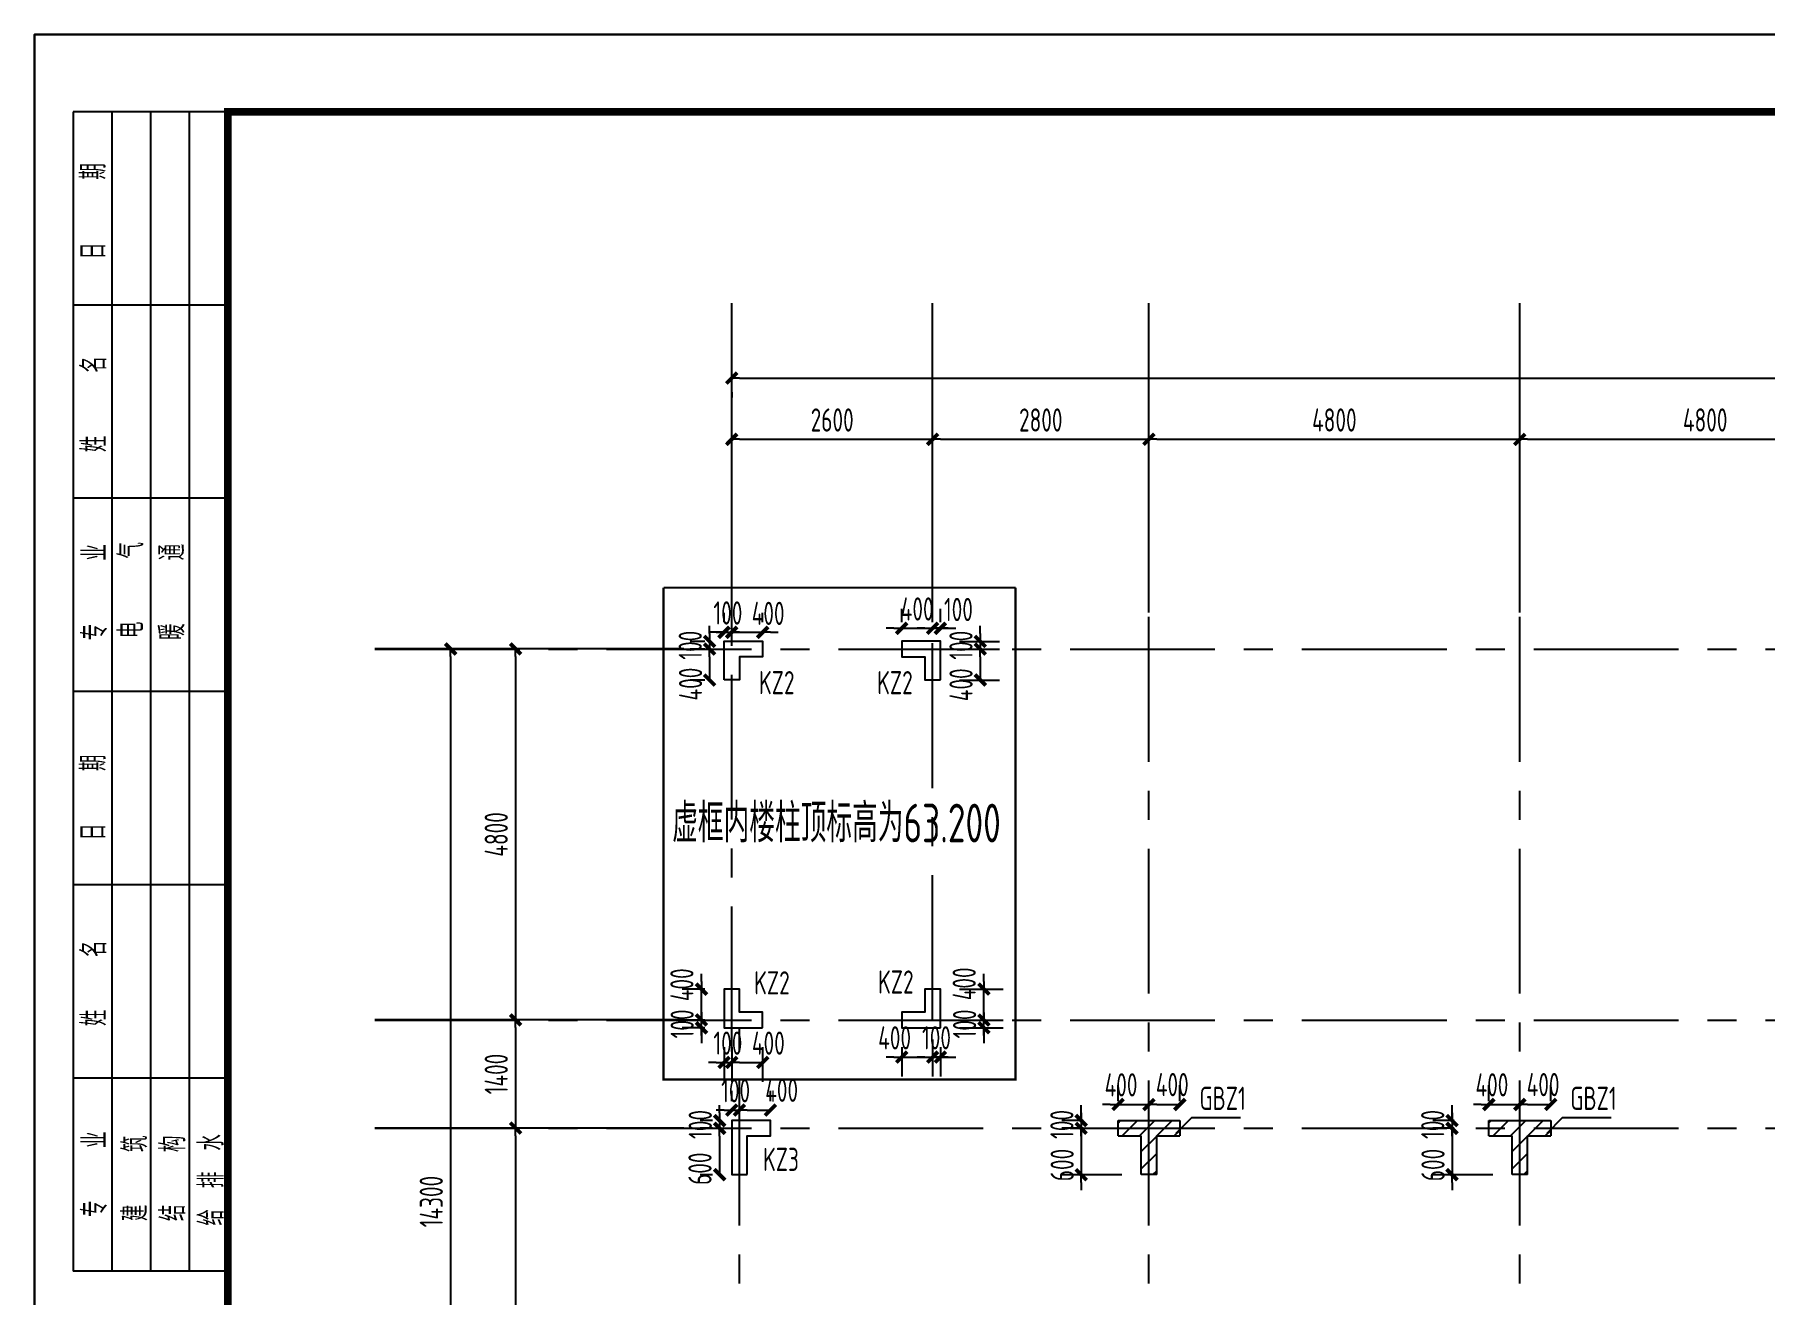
# Model space of a CAD drawing. Extents: x 580289 to 1106878, y -144605 to 78052.
# Drawn here: x 924820 to 947210, y 61648 to 77947 of the extents above; entities that cross this region are included whole.
import ezdxf
from ezdxf.enums import TextEntityAlignment as Align

# ---------------------------------------------------------------- set-up
doc = ezdxf.new("R2010")
doc.units = 0
doc.header["$LTSCALE"] = 100
doc.linetypes.add('CENTER', pattern=[2, 1.25, -0.25, 0.25, -0.25])
doc.linetypes.add('DASHED', pattern=[0.75, 0.5, -0.25])
doc.layers.get('0').update_dxf_attribs({"linetype": 'CONTINUOUS'})
doc.layers.get('Defpoints').update_dxf_attribs({"linetype": 'CONTINUOUS'})
for name, color, linetype in [('AXIS', 3, 'CONTINUOUS'), ('b边缘构件阴影', 240, 'CONTINUOUS'), ('COLU', 7, 'CONTINUOUS'), ('DIM', 3, 'CONTINUOUS'), ('PAXIS', 253, 'CENTER'), ('TEXT', 2, 'CONTINUOUS'), ('THIN', 7, 'CONTINUOUS'), ('T图框', 7, 'CONTINUOUS'), ('图框', 254, 'CONTINUOUS'), ('柱', 2, 'CONTINUOUS'), ('柱标注', 2, 'CONTINUOUS')]:
    doc.layers.add(name, color=color, linetype=linetype)
doc.styles.add('DX', font='tssdeng.shx', dxfattribs={"width": 0.7, "bigfont": 'tssdchn.shx'})
doc.styles.get("Standard").update_dxf_attribs({"font": 'tssdeng.shx', "width": 0.7, "bigfont": 'tssdchn.shx'})
doc.styles.add('TSSD_Dimension', font='Tssdeng.shx', dxfattribs={"width": 0.7, "bigfont": 'tssdchn.shx'})
doc.dimstyles.new('TSSD_100_100$0', dxfattribs={"dimtxt": 300, "dimasz": 100, "dimexe": 250, "dimexo": 250, "dimgap": 100, "dimtad": 1, "dimdec": 0, "dimzin": 0, "dimdsep": 46, "dimtxsty": 'TSSD_Dimension', "dimblk": '_TSDBK', "dimblk1": '_TSDBK', "dimblk2": '_TSDBK', "dimsah": 1, "dimcen": 0, "dimclrt": 7, "dimadec": 0, "dimazin": 0, "dimtfac": 1, "dimtdec": 0, "dimtix": 1, "dimtmove": 2, "dimatfit": 3, "dimldrblk": '_TSDBK', "dimfxl": 1, "dimtolj": 1, "dimtzin": 0, "dimarcsym": 0})

# ---------------------------------------------------------------- blocks, each defined once
blk = doc.blocks.new('_TSDBK')
blk.add_line((-1, 0), (0, 0))
at = {"const_width": 0.5}
blk.add_lwpolyline([(-0.7, -0.7), (0.7, 0.7)], dxfattribs=at)
blk = doc.blocks.new('*D1584')
at = {"layer": 'Defpoints', "color": 0}
for p in [(931046, 69999), (931046, 65199), (931046, 65199)]:
    blk.add_point(p, dxfattribs=at)
at = {"layer": 'DIM', "color": 0, "lineweight": -2}
for p, q in [((930796, 69999), (930796, 69999)), ((931046, 69899), (931046, 65299))]:
    blk.add_line(p, q, dxfattribs=at)
at = {"layer": 'DIM', "color": 0, "lineweight": -2, "xscale": 100, "yscale": 100, "zscale": 100}
for p, rotation in [((931046, 69999), 90), ((931046, 65199), 270)]:
    blk.add_blockref('_TSDBK', p, dxfattribs=dict(at, rotation=rotation))
at = {"layer": 'DIM', "color": 7, "insert": (930796, 67599), "char_height": 300, "attachment_point": 5, "rotation": 90, "style": 'TSSD_Dimension'}
blk.add_mtext('\\A1;4800', dxfattribs=at)
blk = doc.blocks.new('*D1585')
at = {"layer": 'Defpoints', "color": 0}
for p in [(931046, 65199), (931046, 63799), (931046, 63799)]:
    blk.add_point(p, dxfattribs=at)
at = {"layer": 'DIM', "color": 0, "lineweight": -2}
blk.add_line((931046, 65099), (931046, 63899), dxfattribs=at)
at = {"layer": 'DIM', "color": 0, "lineweight": -2, "xscale": 100, "yscale": 100, "zscale": 100}
for p, rotation in [((931046, 65199), 90), ((931046, 63799), 270)]:
    blk.add_blockref('_TSDBK', p, dxfattribs=dict(at, rotation=rotation))
at = {"layer": 'DIM', "color": 7, "insert": (930796, 64499), "char_height": 300, "attachment_point": 5, "rotation": 90, "style": 'TSSD_Dimension'}
blk.add_mtext('\\A1;1400', dxfattribs=at)
blk = doc.blocks.new('*D1586')
at = {"layer": 'Defpoints', "color": 0}
for p in [(931046, 63799), (931046, 55699), (931046, 55699)]:
    blk.add_point(p, dxfattribs=at)
at = {"layer": 'DIM', "color": 0, "lineweight": -2}
for p, q in [((931046, 63699), (931046, 55799)), ((931296, 55699), (931296, 55699))]:
    blk.add_line(p, q, dxfattribs=at)
at = {"layer": 'DIM', "color": 0, "lineweight": -2, "xscale": 100, "yscale": 100, "zscale": 100}
for p, rotation in [((931046, 63799), 90), ((931046, 55699), 270)]:
    blk.add_blockref('_TSDBK', p, dxfattribs=dict(at, rotation=rotation))
at = {"layer": 'DIM', "color": 7, "insert": (930796, 59749), "char_height": 300, "attachment_point": 5, "rotation": 90, "style": 'TSSD_Dimension'}
blk.add_mtext('\\A1;8100', dxfattribs=at)
blk = doc.blocks.new('*D1587')
at = {"layer": 'Defpoints', "color": 0}
for p in [(933844, 72647), (936444, 72711), (936444, 72647)]:
    blk.add_point(p, dxfattribs=at)
at = {"layer": 'DIM', "color": 0, "lineweight": -2}
for p, q in [((933844, 72897), (933844, 72961)), ((936444, 72897), (936444, 72961)), ((933944, 72711), (936344, 72711))]:
    blk.add_line(p, q, dxfattribs=at)
at = {"layer": 'DIM', "color": 0, "lineweight": -2, "xscale": 100, "yscale": 100, "zscale": 100, "rotation": 180}
blk.add_blockref('_TSDBK', (933844, 72711), dxfattribs=at)
at = {"layer": 'DIM', "color": 0, "lineweight": -2, "xscale": 100, "yscale": 100, "zscale": 100}
blk.add_blockref('_TSDBK', (936444, 72711), dxfattribs=at)
at = {"layer": 'DIM', "color": 7, "insert": (935144, 72961), "char_height": 300, "attachment_point": 5, "style": 'TSSD_Dimension'}
blk.add_mtext('\\A1;2600', dxfattribs=at)
blk = doc.blocks.new('*D1588')
at = {"layer": 'Defpoints', "color": 0}
for p in [(936444, 72647), (939244, 72711), (939244, 72647)]:
    blk.add_point(p, dxfattribs=at)
at = {"layer": 'DIM', "color": 0, "lineweight": -2}
for p, q in [((936444, 72897), (936444, 72961)), ((939244, 72897), (939244, 72961)), ((936544, 72711), (939144, 72711))]:
    blk.add_line(p, q, dxfattribs=at)
at = {"layer": 'DIM', "color": 0, "lineweight": -2, "xscale": 100, "yscale": 100, "zscale": 100, "rotation": 180}
blk.add_blockref('_TSDBK', (936444, 72711), dxfattribs=at)
at = {"layer": 'DIM', "color": 0, "lineweight": -2, "xscale": 100, "yscale": 100, "zscale": 100}
blk.add_blockref('_TSDBK', (939244, 72711), dxfattribs=at)
at = {"layer": 'DIM', "color": 7, "insert": (937844, 72961), "char_height": 300, "attachment_point": 5, "style": 'TSSD_Dimension'}
blk.add_mtext('\\A1;2800', dxfattribs=at)
blk = doc.blocks.new('*D1589')
at = {"layer": 'Defpoints', "color": 0}
for p in [(939244, 72647), (944044, 72711), (944044, 72647)]:
    blk.add_point(p, dxfattribs=at)
at = {"layer": 'DIM', "color": 0, "lineweight": -2}
for p, q in [((939244, 72897), (939244, 72961)), ((944044, 72897), (944044, 72961)), ((939344, 72711), (943944, 72711))]:
    blk.add_line(p, q, dxfattribs=at)
at = {"layer": 'DIM', "color": 0, "lineweight": -2, "xscale": 100, "yscale": 100, "zscale": 100, "rotation": 180}
blk.add_blockref('_TSDBK', (939244, 72711), dxfattribs=at)
at = {"layer": 'DIM', "color": 0, "lineweight": -2, "xscale": 100, "yscale": 100, "zscale": 100}
blk.add_blockref('_TSDBK', (944044, 72711), dxfattribs=at)
at = {"layer": 'DIM', "color": 7, "insert": (941644, 72961), "char_height": 300, "attachment_point": 5, "style": 'TSSD_Dimension'}
blk.add_mtext('\\A1;4800', dxfattribs=at)
blk = doc.blocks.new('*D1590')
at = {"layer": 'Defpoints', "color": 0}
for p in [(948844, 72925), (944044, 72647), (948844, 72711)]:
    blk.add_point(p, dxfattribs=at)
at = {"layer": 'DIM', "color": 0, "lineweight": -2}
for p, q in [((944044, 72897), (944044, 72961)), ((944144, 72711), (948744, 72711)), ((948844, 72675), (948844, 72461))]:
    blk.add_line(p, q, dxfattribs=at)
at = {"layer": 'DIM', "color": 0, "lineweight": -2, "xscale": 100, "yscale": 100, "zscale": 100, "rotation": 180}
blk.add_blockref('_TSDBK', (944044, 72711), dxfattribs=at)
at = {"layer": 'DIM', "color": 0, "lineweight": -2, "xscale": 100, "yscale": 100, "zscale": 100}
blk.add_blockref('_TSDBK', (948844, 72711), dxfattribs=at)
at = {"layer": 'DIM', "color": 7, "insert": (946444, 72961), "char_height": 300, "attachment_point": 5, "style": 'TSSD_Dimension'}
blk.add_mtext('\\A1;4800', dxfattribs=at)
blk = doc.blocks.new('*D1611')
at = {"layer": 'Defpoints', "color": 0}
for p in [(930021, 69999), (930021, 55699), (930205, 55699)]:
    blk.add_point(p, dxfattribs=at)
at = {"layer": 'DIM', "color": 0, "lineweight": -2}
for p, q in [((930205, 69899), (930205, 55799)), ((930271, 69999), (930455, 69999)), ((930271, 55699), (930455, 55699))]:
    blk.add_line(p, q, dxfattribs=at)
at = {"layer": 'DIM', "color": 0, "lineweight": -2, "xscale": 100, "yscale": 100, "zscale": 100}
for p, rotation in [((930205, 69999), 90), ((930205, 55699), 270)]:
    blk.add_blockref('_TSDBK', p, dxfattribs=dict(at, rotation=rotation))
at = {"layer": 'DIM', "color": 7, "insert": (929955, 62849), "char_height": 300, "attachment_point": 5, "rotation": 90, "style": 'TSSD_Dimension'}
blk.add_mtext('\\A1;14300', dxfattribs=at)
blk = doc.blocks.new('*D1612')
at = {"layer": 'Defpoints', "color": 0}
for p in [(933844, 73570), (973444, 73570), (973444, 73502)]:
    blk.add_point(p, dxfattribs=at)
at = {"layer": 'DIM', "color": 0, "lineweight": -2}
for p, q in [((933944, 73502), (973344, 73502)), ((933844, 73320), (933844, 73252)), ((973444, 73320), (973444, 73252))]:
    blk.add_line(p, q, dxfattribs=at)
at = {"layer": 'DIM', "color": 0, "lineweight": -2, "xscale": 100, "yscale": 100, "zscale": 100, "rotation": 180}
blk.add_blockref('_TSDBK', (933844, 73502), dxfattribs=at)
at = {"layer": 'DIM', "color": 0, "lineweight": -2, "xscale": 100, "yscale": 100, "zscale": 100}
blk.add_blockref('_TSDBK', (973444, 73502), dxfattribs=at)
at = {"layer": 'DIM', "color": 7, "insert": (953644, 73752), "char_height": 300, "attachment_point": 5, "style": 'TSSD_Dimension'}
blk.add_mtext('\\A1;39600', dxfattribs=at)
blk = doc.blocks.new('*D1625')
at = {"layer": 'Defpoints', "color": 0}
for p in [(933844, 63897), (933944, 64033), (933944, 63897)]:
    blk.add_point(p, dxfattribs=at)
at = {"layer": 'DIM', "color": 0, "lineweight": -2}
for p, q in [((933844, 64147), (933844, 64283)), ((933944, 64147), (933944, 64283)), ((933744, 64033), (933644, 64033)), ((933844, 64033), (933944, 64033)), ((934044, 64033), (934144, 64033))]:
    blk.add_line(p, q, dxfattribs=at)
at = {"layer": 'DIM', "color": 0, "lineweight": -2, "xscale": 100, "yscale": 100, "zscale": 100}
blk.add_blockref('_TSDBK', (933844, 64033), dxfattribs=at)
at = {"layer": 'DIM', "color": 0, "lineweight": -2, "xscale": 100, "yscale": 100, "zscale": 100, "rotation": 180}
blk.add_blockref('_TSDBK', (933944, 64033), dxfattribs=at)
at = {"layer": 'DIM', "color": 7, "insert": (933894, 64283), "char_height": 300, "attachment_point": 5, "style": 'TSSD_Dimension'}
blk.add_mtext('\\A1;100', dxfattribs=at)
blk = doc.blocks.new('*D1626')
at = {"layer": 'Defpoints', "color": 0}
for p in [(933944, 63897), (934344, 64033), (934344, 63897)]:
    blk.add_point(p, dxfattribs=at)
at = {"layer": 'DIM', "color": 0, "lineweight": -2}
for p, q in [((933944, 64147), (933944, 64283)), ((934344, 64147), (934344, 64283)), ((934044, 64033), (934244, 64033))]:
    blk.add_line(p, q, dxfattribs=at)
at = {"layer": 'DIM', "color": 0, "lineweight": -2, "xscale": 100, "yscale": 100, "zscale": 100, "rotation": 180}
blk.add_blockref('_TSDBK', (933944, 64033), dxfattribs=at)
at = {"layer": 'DIM', "color": 0, "lineweight": -2, "xscale": 100, "yscale": 100, "zscale": 100}
blk.add_blockref('_TSDBK', (934344, 64033), dxfattribs=at)
at = {"layer": 'DIM', "color": 7, "insert": (934490, 64289), "char_height": 300, "attachment_point": 5, "style": 'TSSD_Dimension'}
blk.add_mtext('\\A1;400', dxfattribs=at)
blk = doc.blocks.new('*D1627')
at = {"layer": 'Defpoints', "color": 0}
for p in [(933844, 63897), (933687, 63797), (933844, 63797)]:
    blk.add_point(p, dxfattribs=at)
at = {"layer": 'DIM', "color": 0, "lineweight": -2}
for p, q in [((933687, 63997), (933687, 64097)), ((933594, 63897), (933437, 63897)), ((933687, 63897), (933687, 63797)), ((933594, 63797), (933437, 63797)), ((933687, 63697), (933687, 63597))]:
    blk.add_line(p, q, dxfattribs=at)
at = {"layer": 'DIM', "color": 0, "lineweight": -2, "xscale": 100, "yscale": 100, "zscale": 100}
for p, rotation in [((933687, 63897), 270), ((933687, 63797), 90)]:
    blk.add_blockref('_TSDBK', p, dxfattribs=dict(at, rotation=rotation))
at = {"layer": 'DIM', "color": 7, "insert": (933437, 63847), "char_height": 300, "attachment_point": 5, "rotation": 90, "style": 'TSSD_Dimension'}
blk.add_mtext('\\A1;100', dxfattribs=at)
blk = doc.blocks.new('*D1628')
at = {"layer": 'Defpoints', "color": 0}
for p in [(933844, 63797), (933687, 63197), (933844, 63197)]:
    blk.add_point(p, dxfattribs=at)
at = {"layer": 'DIM', "color": 0, "lineweight": -2}
for p, q in [((933594, 63797), (933437, 63797)), ((933687, 63697), (933687, 63297)), ((933594, 63197), (933437, 63197))]:
    blk.add_line(p, q, dxfattribs=at)
at = {"layer": 'DIM', "color": 0, "lineweight": -2, "xscale": 100, "yscale": 100, "zscale": 100}
for p, rotation in [((933687, 63797), 90), ((933687, 63197), 270)]:
    blk.add_blockref('_TSDBK', p, dxfattribs=dict(at, rotation=rotation))
at = {"layer": 'DIM', "color": 7, "insert": (933433, 63274), "char_height": 300, "attachment_point": 5, "rotation": 90, "style": 'TSSD_Dimension'}
blk.add_mtext('\\A1;600', dxfattribs=at)
blk = doc.blocks.new('*D1629')
at = {"layer": 'Defpoints', "color": 0}
for p in [(939244, 64105), (938844, 63897), (939244, 63797)]:
    blk.add_point(p, dxfattribs=at)
at = {"layer": 'DIM', "color": 0, "lineweight": -2}
for p, q in [((938844, 64147), (938844, 64355)), ((939244, 64047), (939244, 64355)), ((938744, 64105), (938644, 64105)), ((938844, 64105), (939244, 64105)), ((939344, 64105), (939444, 64105))]:
    blk.add_line(p, q, dxfattribs=at)
at = {"layer": 'DIM', "color": 0, "lineweight": -2, "xscale": 100, "yscale": 100, "zscale": 100}
blk.add_blockref('_TSDBK', (938844, 64105), dxfattribs=at)
at = {"layer": 'DIM', "color": 0, "lineweight": -2, "xscale": 100, "yscale": 100, "zscale": 100, "rotation": 180}
blk.add_blockref('_TSDBK', (939244, 64105), dxfattribs=at)
at = {"layer": 'DIM', "color": 7, "insert": (938883, 64359), "char_height": 300, "attachment_point": 5, "style": 'TSSD_Dimension'}
blk.add_mtext('\\A1;400', dxfattribs=at)
blk = doc.blocks.new('*D1630')
at = {"layer": 'Defpoints', "color": 0}
for p in [(939644, 64105), (939644, 63897), (939244, 63797)]:
    blk.add_point(p, dxfattribs=at)
at = {"layer": 'DIM', "color": 0, "lineweight": -2}
for p, q in [((939244, 64047), (939244, 64355)), ((939644, 64147), (939644, 64355)), ((939344, 64105), (939544, 64105))]:
    blk.add_line(p, q, dxfattribs=at)
at = {"layer": 'DIM', "color": 0, "lineweight": -2, "xscale": 100, "yscale": 100, "zscale": 100, "rotation": 180}
blk.add_blockref('_TSDBK', (939244, 64105), dxfattribs=at)
at = {"layer": 'DIM', "color": 0, "lineweight": -2, "xscale": 100, "yscale": 100, "zscale": 100}
blk.add_blockref('_TSDBK', (939644, 64105), dxfattribs=at)
at = {"layer": 'DIM', "color": 7, "insert": (939546, 64362), "char_height": 300, "attachment_point": 5, "style": 'TSSD_Dimension'}
blk.add_mtext('\\A1;400', dxfattribs=at)
blk = doc.blocks.new('*D1635')
at = {"layer": 'Defpoints', "color": 0}
for p in [(938644, 63897), (938367, 63797), (938644, 63797)]:
    blk.add_point(p, dxfattribs=at)
at = {"layer": 'DIM', "color": 0, "lineweight": -2}
for p, q in [((938367, 63997), (938367, 64097)), ((938394, 63897), (938117, 63897)), ((938367, 63897), (938367, 63797)), ((938394, 63797), (938117, 63797)), ((938367, 63697), (938367, 63597))]:
    blk.add_line(p, q, dxfattribs=at)
at = {"layer": 'DIM', "color": 0, "lineweight": -2, "xscale": 100, "yscale": 100, "zscale": 100}
for p, rotation in [((938367, 63897), 270), ((938367, 63797), 90)]:
    blk.add_blockref('_TSDBK', p, dxfattribs=dict(at, rotation=rotation))
at = {"layer": 'DIM', "color": 7, "insert": (938117, 63847), "char_height": 300, "attachment_point": 5, "rotation": 90, "style": 'TSSD_Dimension'}
blk.add_mtext('\\A1;100', dxfattribs=at)
blk = doc.blocks.new('*D1636')
at = {"layer": 'Defpoints', "color": 0}
for p in [(938644, 63797), (938367, 63197), (939144, 63197)]:
    blk.add_point(p, dxfattribs=at)
at = {"layer": 'DIM', "color": 0, "lineweight": -2}
for p, q in [((938367, 63897), (938367, 63997)), ((938394, 63797), (938117, 63797)), ((938367, 63797), (938367, 63197)), ((938894, 63197), (938117, 63197)), ((938367, 63097), (938367, 62997))]:
    blk.add_line(p, q, dxfattribs=at)
at = {"layer": 'DIM', "color": 0, "lineweight": -2, "xscale": 100, "yscale": 100, "zscale": 100}
for p, rotation in [((938367, 63797), 270), ((938367, 63197), 90)]:
    blk.add_blockref('_TSDBK', p, dxfattribs=dict(at, rotation=rotation))
at = {"layer": 'DIM', "color": 7, "insert": (938121, 63322), "char_height": 300, "attachment_point": 5, "rotation": 90, "style": 'TSSD_Dimension'}
blk.add_mtext('\\A1;600', dxfattribs=at)
blk = doc.blocks.new('*D1637')
at = {"layer": 'Defpoints', "color": 0}
for p in [(933744, 65097), (933844, 65097), (933844, 64649)]:
    blk.add_point(p, dxfattribs=at)
at = {"layer": 'DIM', "color": 0, "lineweight": -2}
for p, q in [((933744, 64847), (933744, 64399)), ((933844, 64847), (933844, 64399)), ((933644, 64649), (933544, 64649)), ((933744, 64649), (933844, 64649)), ((933944, 64649), (934044, 64649))]:
    blk.add_line(p, q, dxfattribs=at)
at = {"layer": 'DIM', "color": 0, "lineweight": -2, "xscale": 100, "yscale": 100, "zscale": 100}
blk.add_blockref('_TSDBK', (933744, 64649), dxfattribs=at)
at = {"layer": 'DIM', "color": 0, "lineweight": -2, "xscale": 100, "yscale": 100, "zscale": 100, "rotation": 180}
blk.add_blockref('_TSDBK', (933844, 64649), dxfattribs=at)
at = {"layer": 'DIM', "color": 7, "insert": (933794, 64899), "char_height": 300, "attachment_point": 5, "style": 'TSSD_Dimension'}
blk.add_mtext('\\A1;100', dxfattribs=at)
blk = doc.blocks.new('*D1638')
at = {"layer": 'Defpoints', "color": 0}
for p in [(933844, 65097), (934244, 65097), (934244, 64649)]:
    blk.add_point(p, dxfattribs=at)
at = {"layer": 'DIM', "color": 0, "lineweight": -2}
for p, q in [((933844, 64847), (933844, 64399)), ((934244, 64847), (934244, 64399)), ((933944, 64649), (934144, 64649))]:
    blk.add_line(p, q, dxfattribs=at)
at = {"layer": 'DIM', "color": 0, "lineweight": -2, "xscale": 100, "yscale": 100, "zscale": 100, "rotation": 180}
blk.add_blockref('_TSDBK', (933844, 64649), dxfattribs=at)
at = {"layer": 'DIM', "color": 0, "lineweight": -2, "xscale": 100, "yscale": 100, "zscale": 100}
blk.add_blockref('_TSDBK', (934244, 64649), dxfattribs=at)
at = {"layer": 'DIM', "color": 7, "insert": (934318, 64899), "char_height": 300, "attachment_point": 5, "style": 'TSSD_Dimension'}
blk.add_mtext('\\A1;400', dxfattribs=at)
blk = doc.blocks.new('*D1639')
at = {"layer": 'Defpoints', "color": 0}
for p in [(933452, 65198), (933744, 65198), (933744, 65097)]:
    blk.add_point(p, dxfattribs=at)
at = {"layer": 'DIM', "color": 0, "lineweight": -2}
for p, q in [((933452, 65298), (933452, 65398)), ((933494, 65198), (933202, 65198)), ((933452, 65097), (933452, 65198)), ((933494, 65097), (933202, 65097)), ((933452, 64997), (933452, 64897))]:
    blk.add_line(p, q, dxfattribs=at)
at = {"layer": 'DIM', "color": 0, "lineweight": -2, "xscale": 100, "yscale": 100, "zscale": 100}
for p, rotation in [((933452, 65198), 270), ((933452, 65097), 90)]:
    blk.add_blockref('_TSDBK', p, dxfattribs=dict(at, rotation=rotation))
at = {"layer": 'DIM', "color": 7, "insert": (933202, 65147), "char_height": 300, "attachment_point": 5, "rotation": 90, "style": 'TSSD_Dimension'}
blk.add_mtext('\\A1;100', dxfattribs=at)
blk = doc.blocks.new('*D1640')
at = {"layer": 'Defpoints', "color": 0}
for p in [(933452, 65597), (933744, 65597), (933744, 65198)]:
    blk.add_point(p, dxfattribs=at)
at = {"layer": 'DIM', "color": 0, "lineweight": -2}
for p, q in [((933452, 65697), (933452, 65797)), ((933494, 65597), (933202, 65597)), ((933452, 65198), (933452, 65597)), ((933494, 65198), (933202, 65198)), ((933452, 65098), (933452, 64998))]:
    blk.add_line(p, q, dxfattribs=at)
at = {"layer": 'DIM', "color": 0, "lineweight": -2, "xscale": 100, "yscale": 100, "zscale": 100}
for p, rotation in [((933452, 65597), 270), ((933452, 65198), 90)]:
    blk.add_blockref('_TSDBK', p, dxfattribs=dict(at, rotation=rotation))
at = {"layer": 'DIM', "color": 7, "insert": (933199, 65654), "char_height": 300, "attachment_point": 5, "rotation": 90, "style": 'TSSD_Dimension'}
blk.add_mtext('\\A1;400', dxfattribs=at)
blk = doc.blocks.new('*D1641')
at = {"layer": 'Defpoints', "color": 0}
for p in [(936444, 65197), (936044, 65097), (936444, 64718)]:
    blk.add_point(p, dxfattribs=at)
at = {"layer": 'DIM', "color": 0, "lineweight": -2}
for p, q in [((936444, 64947), (936444, 64468)), ((935944, 64718), (935844, 64718)), ((936044, 64847), (936044, 64468)), ((936044, 64718), (936444, 64718)), ((936544, 64718), (936644, 64718))]:
    blk.add_line(p, q, dxfattribs=at)
at = {"layer": 'DIM', "color": 0, "lineweight": -2, "xscale": 100, "yscale": 100, "zscale": 100}
blk.add_blockref('_TSDBK', (936044, 64718), dxfattribs=at)
at = {"layer": 'DIM', "color": 0, "lineweight": -2, "xscale": 100, "yscale": 100, "zscale": 100, "rotation": 180}
blk.add_blockref('_TSDBK', (936444, 64718), dxfattribs=at)
at = {"layer": 'DIM', "color": 7, "insert": (935952, 64967), "char_height": 300, "attachment_point": 5, "style": 'TSSD_Dimension'}
blk.add_mtext('\\A1;400', dxfattribs=at)
blk = doc.blocks.new('*D1642')
at = {"layer": 'Defpoints', "color": 0}
for p in [(936444, 65197), (936544, 65097), (936544, 64718)]:
    blk.add_point(p, dxfattribs=at)
at = {"layer": 'DIM', "color": 0, "lineweight": -2}
for p, q in [((936444, 64947), (936444, 64468)), ((936344, 64718), (936244, 64718)), ((936444, 64718), (936544, 64718)), ((936544, 64847), (936544, 64468)), ((936644, 64718), (936744, 64718))]:
    blk.add_line(p, q, dxfattribs=at)
at = {"layer": 'DIM', "color": 0, "lineweight": -2, "xscale": 100, "yscale": 100, "zscale": 100}
blk.add_blockref('_TSDBK', (936444, 64718), dxfattribs=at)
at = {"layer": 'DIM', "color": 0, "lineweight": -2, "xscale": 100, "yscale": 100, "zscale": 100, "rotation": 180}
blk.add_blockref('_TSDBK', (936544, 64718), dxfattribs=at)
at = {"layer": 'DIM', "color": 7, "insert": (936494, 64968), "char_height": 300, "attachment_point": 5, "style": 'TSSD_Dimension'}
blk.add_mtext('\\A1;100', dxfattribs=at)
blk = doc.blocks.new('*D1643')
at = {"layer": 'Defpoints', "color": 0}
for p in [(936544, 65197), (937108, 65197), (936544, 65097)]:
    blk.add_point(p, dxfattribs=at)
at = {"layer": 'DIM', "color": 0, "lineweight": -2}
for p, q in [((937108, 65297), (937108, 65397)), ((936794, 65197), (937358, 65197)), ((937108, 65097), (937108, 65197)), ((936794, 65097), (937358, 65097)), ((937108, 64997), (937108, 64897))]:
    blk.add_line(p, q, dxfattribs=at)
at = {"layer": 'DIM', "color": 0, "lineweight": -2, "xscale": 100, "yscale": 100, "zscale": 100}
for p, rotation in [((937108, 65197), 270), ((937108, 65097), 90)]:
    blk.add_blockref('_TSDBK', p, dxfattribs=dict(at, rotation=rotation))
at = {"layer": 'DIM', "color": 7, "insert": (936858, 65147), "char_height": 300, "attachment_point": 5, "rotation": 90, "style": 'TSSD_Dimension'}
blk.add_mtext('\\A1;100', dxfattribs=at)
blk = doc.blocks.new('*D1644')
at = {"layer": 'Defpoints', "color": 0}
for p in [(936544, 65597), (937108, 65597), (936544, 65197)]:
    blk.add_point(p, dxfattribs=at)
at = {"layer": 'DIM', "color": 0, "lineweight": -2}
for p, q in [((937108, 65697), (937108, 65797)), ((936794, 65597), (937358, 65597)), ((937108, 65197), (937108, 65597)), ((936794, 65197), (937358, 65197)), ((937108, 65097), (937108, 64997))]:
    blk.add_line(p, q, dxfattribs=at)
at = {"layer": 'DIM', "color": 0, "lineweight": -2, "xscale": 100, "yscale": 100, "zscale": 100}
for p, rotation in [((937108, 65597), 270), ((937108, 65197), 90)]:
    blk.add_blockref('_TSDBK', p, dxfattribs=dict(at, rotation=rotation))
at = {"layer": 'DIM', "color": 7, "insert": (936853, 65666), "char_height": 300, "attachment_point": 5, "rotation": 90, "style": 'TSSD_Dimension'}
blk.add_mtext('\\A1;400', dxfattribs=at)
blk = doc.blocks.new('*D1645')
at = {"layer": 'Defpoints', "color": 0}
for p in [(933744, 70097), (933844, 70214), (933844, 70097)]:
    blk.add_point(p, dxfattribs=at)
at = {"layer": 'DIM', "color": 0, "lineweight": -2}
for p, q in [((933744, 70347), (933744, 70464)), ((933844, 70347), (933844, 70464)), ((933644, 70214), (933544, 70214)), ((933744, 70214), (933844, 70214)), ((933944, 70214), (934044, 70214))]:
    blk.add_line(p, q, dxfattribs=at)
at = {"layer": 'DIM', "color": 0, "lineweight": -2, "xscale": 100, "yscale": 100, "zscale": 100}
blk.add_blockref('_TSDBK', (933744, 70214), dxfattribs=at)
at = {"layer": 'DIM', "color": 0, "lineweight": -2, "xscale": 100, "yscale": 100, "zscale": 100, "rotation": 180}
blk.add_blockref('_TSDBK', (933844, 70214), dxfattribs=at)
at = {"layer": 'DIM', "color": 7, "insert": (933794, 70464), "char_height": 300, "attachment_point": 5, "style": 'TSSD_Dimension'}
blk.add_mtext('\\A1;100', dxfattribs=at)
blk = doc.blocks.new('*D1646')
at = {"layer": 'Defpoints', "color": 0}
for p in [(933744, 70097), (933557, 69997), (933744, 69997)]:
    blk.add_point(p, dxfattribs=at)
at = {"layer": 'DIM', "color": 0, "lineweight": -2}
for p, q in [((933494, 70097), (933307, 70097)), ((933557, 70197), (933557, 70297)), ((933557, 70097), (933557, 69997)), ((933494, 69997), (933307, 69997)), ((933557, 69897), (933557, 69797))]:
    blk.add_line(p, q, dxfattribs=at)
at = {"layer": 'DIM', "color": 0, "lineweight": -2, "xscale": 100, "yscale": 100, "zscale": 100}
for p, rotation in [((933557, 70097), 270), ((933557, 69997), 90)]:
    blk.add_blockref('_TSDBK', p, dxfattribs=dict(at, rotation=rotation))
at = {"layer": 'DIM', "color": 7, "insert": (933307, 70047), "char_height": 300, "attachment_point": 5, "rotation": 90, "style": 'TSSD_Dimension'}
blk.add_mtext('\\A1;100', dxfattribs=at)
blk = doc.blocks.new('*D1647')
at = {"layer": 'Defpoints', "color": 0}
for p in [(933744, 69997), (933557, 69597), (933744, 69597)]:
    blk.add_point(p, dxfattribs=at)
at = {"layer": 'DIM', "color": 0, "lineweight": -2}
for p, q in [((933494, 69997), (933307, 69997)), ((933557, 69897), (933557, 69697)), ((933494, 69597), (933307, 69597))]:
    blk.add_line(p, q, dxfattribs=at)
at = {"layer": 'DIM', "color": 0, "lineweight": -2, "xscale": 100, "yscale": 100, "zscale": 100}
for p, rotation in [((933557, 69997), 90), ((933557, 69597), 270)]:
    blk.add_blockref('_TSDBK', p, dxfattribs=dict(at, rotation=rotation))
at = {"layer": 'DIM', "color": 7, "insert": (933311, 69544), "char_height": 300, "attachment_point": 5, "rotation": 90, "style": 'TSSD_Dimension'}
blk.add_mtext('\\A1;400', dxfattribs=at)
blk = doc.blocks.new('*D1648')
at = {"layer": 'Defpoints', "color": 0}
for p in [(936044, 70097), (936444, 70266), (936444, 70097)]:
    blk.add_point(p, dxfattribs=at)
at = {"layer": 'DIM', "color": 0, "lineweight": -2}
for p, q in [((936044, 70347), (936044, 70516)), ((936444, 70347), (936444, 70516)), ((935944, 70266), (935844, 70266)), ((936044, 70266), (936444, 70266)), ((936544, 70266), (936644, 70266))]:
    blk.add_line(p, q, dxfattribs=at)
at = {"layer": 'DIM', "color": 0, "lineweight": -2, "xscale": 100, "yscale": 100, "zscale": 100}
blk.add_blockref('_TSDBK', (936044, 70266), dxfattribs=at)
at = {"layer": 'DIM', "color": 0, "lineweight": -2, "xscale": 100, "yscale": 100, "zscale": 100, "rotation": 180}
blk.add_blockref('_TSDBK', (936444, 70266), dxfattribs=at)
at = {"layer": 'DIM', "color": 7, "insert": (936244, 70516), "char_height": 300, "attachment_point": 5, "style": 'TSSD_Dimension'}
blk.add_mtext('\\A1;400', dxfattribs=at)
blk = doc.blocks.new('*D1649')
at = {"layer": 'Defpoints', "color": 0}
for p in [(936444, 70097), (936544, 70266), (936544, 70097)]:
    blk.add_point(p, dxfattribs=at)
at = {"layer": 'DIM', "color": 0, "lineweight": -2}
for p, q in [((936444, 70347), (936444, 70516)), ((936544, 70347), (936544, 70516)), ((936344, 70266), (936244, 70266)), ((936444, 70266), (936544, 70266)), ((936644, 70266), (936744, 70266))]:
    blk.add_line(p, q, dxfattribs=at)
at = {"layer": 'DIM', "color": 0, "lineweight": -2, "xscale": 100, "yscale": 100, "zscale": 100}
blk.add_blockref('_TSDBK', (936444, 70266), dxfattribs=at)
at = {"layer": 'DIM', "color": 0, "lineweight": -2, "xscale": 100, "yscale": 100, "zscale": 100, "rotation": 180}
blk.add_blockref('_TSDBK', (936544, 70266), dxfattribs=at)
at = {"layer": 'DIM', "color": 7, "insert": (936778, 70509), "char_height": 300, "attachment_point": 5, "style": 'TSSD_Dimension'}
blk.add_mtext('\\A1;100', dxfattribs=at)
blk = doc.blocks.new('*D1650')
at = {"layer": 'Defpoints', "color": 0}
for p in [(936544, 70097), (936544, 69997), (937061, 69997)]:
    blk.add_point(p, dxfattribs=at)
at = {"layer": 'DIM', "color": 0, "lineweight": -2}
for p, q in [((936794, 70097), (937311, 70097)), ((937061, 70197), (937061, 70297)), ((937061, 70097), (937061, 69997)), ((936794, 69997), (937311, 69997)), ((937061, 69897), (937061, 69797))]:
    blk.add_line(p, q, dxfattribs=at)
at = {"layer": 'DIM', "color": 0, "lineweight": -2, "xscale": 100, "yscale": 100, "zscale": 100}
for p, rotation in [((937061, 70097), 270), ((937061, 69997), 90)]:
    blk.add_blockref('_TSDBK', p, dxfattribs=dict(at, rotation=rotation))
at = {"layer": 'DIM', "color": 7, "insert": (936811, 70047), "char_height": 300, "attachment_point": 5, "rotation": 90, "style": 'TSSD_Dimension'}
blk.add_mtext('\\A1;100', dxfattribs=at)
blk = doc.blocks.new('*D1651')
at = {"layer": 'Defpoints', "color": 0}
for p in [(936544, 69997), (936544, 69597), (937061, 69597)]:
    blk.add_point(p, dxfattribs=at)
at = {"layer": 'DIM', "color": 0, "lineweight": -2}
for p, q in [((936794, 69997), (937311, 69997)), ((937061, 69897), (937061, 69697)), ((936794, 69597), (937311, 69597))]:
    blk.add_line(p, q, dxfattribs=at)
at = {"layer": 'DIM', "color": 0, "lineweight": -2, "xscale": 100, "yscale": 100, "zscale": 100}
for p, rotation in [((937061, 69997), 90), ((937061, 69597), 270)]:
    blk.add_blockref('_TSDBK', p, dxfattribs=dict(at, rotation=rotation))
at = {"layer": 'DIM', "color": 7, "insert": (936812, 69535), "char_height": 300, "attachment_point": 5, "rotation": 90, "style": 'TSSD_Dimension'}
blk.add_mtext('\\A1;400', dxfattribs=at)
blk = doc.blocks.new('*D1688')
at = {"layer": 'Defpoints', "color": 0}
for p in [(933844, 70097), (934244, 70214), (934244, 70097)]:
    blk.add_point(p, dxfattribs=at)
at = {"layer": 'DIM', "color": 0, "lineweight": -2}
for p, q in [((933844, 70347), (933844, 70464)), ((934244, 70347), (934244, 70464)), ((933744, 70214), (933644, 70214)), ((933844, 70214), (934244, 70214)), ((934344, 70214), (934444, 70214))]:
    blk.add_line(p, q, dxfattribs=at)
at = {"layer": 'DIM', "color": 0, "lineweight": -2, "xscale": 100, "yscale": 100, "zscale": 100}
blk.add_blockref('_TSDBK', (933844, 70214), dxfattribs=at)
at = {"layer": 'DIM', "color": 0, "lineweight": -2, "xscale": 100, "yscale": 100, "zscale": 100, "rotation": 180}
blk.add_blockref('_TSDBK', (934244, 70214), dxfattribs=at)
at = {"layer": 'DIM', "color": 7, "insert": (934315, 70459), "char_height": 300, "attachment_point": 5, "style": 'TSSD_Dimension'}
blk.add_mtext('\\A1;400', dxfattribs=at)
blk = doc.blocks.new('*D1709')
at = {"layer": 'Defpoints', "color": 0}
for p in [(944044, 64105), (943644, 63897), (944044, 63797)]:
    blk.add_point(p, dxfattribs=at)
at = {"layer": 'DIM', "color": 0, "lineweight": -2}
for p, q in [((943644, 64147), (943644, 64355)), ((944044, 64047), (944044, 64355)), ((943544, 64105), (943444, 64105)), ((943644, 64105), (944044, 64105)), ((944144, 64105), (944244, 64105))]:
    blk.add_line(p, q, dxfattribs=at)
at = {"layer": 'DIM', "color": 0, "lineweight": -2, "xscale": 100, "yscale": 100, "zscale": 100}
blk.add_blockref('_TSDBK', (943644, 64105), dxfattribs=at)
at = {"layer": 'DIM', "color": 0, "lineweight": -2, "xscale": 100, "yscale": 100, "zscale": 100, "rotation": 180}
blk.add_blockref('_TSDBK', (944044, 64105), dxfattribs=at)
at = {"layer": 'DIM', "color": 7, "insert": (943683, 64359), "char_height": 300, "attachment_point": 5, "style": 'TSSD_Dimension'}
blk.add_mtext('\\A1;400', dxfattribs=at)
blk = doc.blocks.new('*D1710')
at = {"layer": 'Defpoints', "color": 0}
for p in [(944444, 64105), (944444, 63897), (944044, 63797)]:
    blk.add_point(p, dxfattribs=at)
at = {"layer": 'DIM', "color": 0, "lineweight": -2}
for p, q in [((944044, 64047), (944044, 64355)), ((944444, 64147), (944444, 64355)), ((944144, 64105), (944344, 64105))]:
    blk.add_line(p, q, dxfattribs=at)
at = {"layer": 'DIM', "color": 0, "lineweight": -2, "xscale": 100, "yscale": 100, "zscale": 100, "rotation": 180}
blk.add_blockref('_TSDBK', (944044, 64105), dxfattribs=at)
at = {"layer": 'DIM', "color": 0, "lineweight": -2, "xscale": 100, "yscale": 100, "zscale": 100}
blk.add_blockref('_TSDBK', (944444, 64105), dxfattribs=at)
at = {"layer": 'DIM', "color": 7, "insert": (944346, 64362), "char_height": 300, "attachment_point": 5, "style": 'TSSD_Dimension'}
blk.add_mtext('\\A1;400', dxfattribs=at)
blk = doc.blocks.new('*D1711')
at = {"layer": 'Defpoints', "color": 0}
for p in [(943444, 63897), (943167, 63797), (943444, 63797)]:
    blk.add_point(p, dxfattribs=at)
at = {"layer": 'DIM', "color": 0, "lineweight": -2}
for p, q in [((943167, 63997), (943167, 64097)), ((943194, 63897), (942917, 63897)), ((943167, 63897), (943167, 63797)), ((943194, 63797), (942917, 63797)), ((943167, 63697), (943167, 63597))]:
    blk.add_line(p, q, dxfattribs=at)
at = {"layer": 'DIM', "color": 0, "lineweight": -2, "xscale": 100, "yscale": 100, "zscale": 100}
for p, rotation in [((943167, 63897), 270), ((943167, 63797), 90)]:
    blk.add_blockref('_TSDBK', p, dxfattribs=dict(at, rotation=rotation))
at = {"layer": 'DIM', "color": 7, "insert": (942917, 63847), "char_height": 300, "attachment_point": 5, "rotation": 90, "style": 'TSSD_Dimension'}
blk.add_mtext('\\A1;100', dxfattribs=at)
blk = doc.blocks.new('*D1712')
at = {"layer": 'Defpoints', "color": 0}
for p in [(943444, 63797), (943167, 63197), (943944, 63197)]:
    blk.add_point(p, dxfattribs=at)
at = {"layer": 'DIM', "color": 0, "lineweight": -2}
for p, q in [((943167, 63897), (943167, 63997)), ((943194, 63797), (942917, 63797)), ((943167, 63797), (943167, 63197)), ((943694, 63197), (942917, 63197)), ((943167, 63097), (943167, 62997))]:
    blk.add_line(p, q, dxfattribs=at)
at = {"layer": 'DIM', "color": 0, "lineweight": -2, "xscale": 100, "yscale": 100, "zscale": 100}
for p, rotation in [((943167, 63797), 270), ((943167, 63197), 90)]:
    blk.add_blockref('_TSDBK', p, dxfattribs=dict(at, rotation=rotation))
at = {"layer": 'DIM', "color": 7, "insert": (942921, 63322), "char_height": 300, "attachment_point": 5, "rotation": 90, "style": 'TSSD_Dimension'}
blk.add_mtext('\\A1;600', dxfattribs=at)
blk = doc.blocks.new('A$C72C84CBD')
at = {"layer": '图框', "color": 0}
for p, q in [((2500, 58400), (500, 58400)), ((500, 58400), (500, 43400)), ((1000, 58400), (1000, 43400)), ((1500, 58400), (1500, 43400)), ((2000, 58400), (2000, 43400)), ((2500, 55900), (500, 55900)), ((2500, 53400), (500, 53400)), ((2500, 50900), (500, 50900)), ((2500, 48400), (500, 48400)), ((2500, 45900), (500, 45900)), ((2500, 43400), (500, 43400))]:
    blk.add_line(p, q, dxfattribs=at)
for points in [[(0, 0), (0, 59400), (84100, 59400), (84100, 0)], [(0, 0), (84100, 0), (84100, 59400), (0, 59400)]]:
    blk.add_lwpolyline(points, close=True, dxfattribs=at)
at = {"layer": '图框', "color": 0, "const_width": 100}
blk.add_lwpolyline([(2500, 1000), (83100, 1000), (83100, 58400), (2500, 58400)], close=True, dxfattribs=at)
at = {"layer": '图框', "color": 0, "style": 'DX', "width": 0.7}
for s, p in [('日      期', (747, 57116, 2200)), ('姓      名 ', (752, 54687)), ('专      业', (762, 52186)), ('电      气', (1232, 52213, 2200)), ('暖      通', (1766, 52190, 2200)), ('日     期', (747, 49531, 2200)), ('姓     名', (752, 47126)), ('专     业', (762, 44655)), ('建     筑', (1283, 44602, 2200)), ('结     构', (1774, 44602, 2200)), ('给  排  水', (2271, 44582, 2200))]:
    blk.add_text(s, height=320, rotation=90, dxfattribs=at).set_placement(p, align=Align.MIDDLE)
blk = doc.blocks.new('图框')
at = {"layer": 'T图框', "color": 4}
blk.add_blockref('A$C72C84CBD', (602717, 102744), dxfattribs=at)

msp = doc.modelspace()

# ---------------------------------------------------------------- hatches: boundary and pattern name
at = {"layer": 'b边缘构件阴影'}
h = msp.add_hatch(dxfattribs=at)
h.set_pattern_fill('ANSI31', color=256, scale=50, style=0)
h.set_pattern_definition([(45, (477751.74, -13991.34), (-112.2532, 112.2532), [])])
h.paths.add_polyline_path([(939144, 63697.5), (939144, 63197.5), (939244, 63197.5), (939244, 63797.5), (938844, 63797.5), (938844, 63697.5)])
h.paths.add_polyline_path([(939244, 63797.5), (939244, 63197.5), (939344, 63197.5), (939344, 63697.5), (939644, 63697.5), (939644, 63797.5)])
h.paths.add_polyline_path([(939344, 63897.5), (939244, 63897.5), (939244, 63797.5), (939644, 63797.5), (939644, 63897.5)])
h.paths.add_polyline_path([(938844, 63897.5), (938844, 63797.5), (939244, 63797.5), (939244, 63897.5)])
h = msp.add_hatch(dxfattribs=at)
h.set_pattern_fill('ANSI31', color=256, scale=50, style=0)
h.set_pattern_definition([(45, (482551.74, -13991.34), (-112.2532, 112.2532), [])])
h.paths.add_polyline_path([(944044, 63797.5), (943644, 63797.5), (943644, 63697.5), (943944, 63697.5), (943944, 63197.5), (944044, 63197.5)])
h.paths.add_polyline_path([(944444, 63797.5), (944044, 63797.5), (944044, 63197.5), (944144, 63197.5), (944144, 63697.5), (944444, 63697.5)])
h.paths.add_polyline_path([(944444, 63897.5), (944144, 63897.5), (944044, 63897.5), (944044, 63797.5), (944444, 63797.5)])
h.paths.add_polyline_path([(944044, 63897.5), (943644, 63897.5), (943644, 63797.5), (944044, 63797.5)])

# ---------------------------------------------------------------- linework, layer by layer
at = {"layer": 'AXIS'}
for p, q in [((933844, 70470.4), (933844, 74470.4)), ((936444, 70470.4), (936444, 74470.4)), ((939244, 70470.4), (939244, 74470.4)), ((944044, 70470.4), (944044, 74470.4)), ((933224, 69998.8), (929224, 69998.8)), ((933224, 65198.8), (929224, 65198.8)), ((933224, 63798.8), (929224, 63798.8))]:
    msp.add_line(p, q, dxfattribs=at)
at = {"layer": 'COLU'}
for points in [[(933744, 69597.5), (933744, 70097.5), (934244, 70097.5), (934244, 69897.5), (933944, 69897.5), (933944, 69597.5)], [(936544, 69597.5), (936544, 70097.5), (936044, 70097.5), (936044, 69897.5), (936344, 69897.5), (936344, 69597.5)], [(934244, 65097.5), (934244, 65297.5), (933944, 65297.5), (933944, 65597.5), (933744, 65597.5), (933744, 65097.5)], [(936544, 65097.5), (936544, 65597.5), (936344, 65597.5), (936344, 65297.5), (936044, 65297.5), (936044, 65097.5)], [(934044, 63197.5), (934044, 63697.5), (934344, 63697.5), (934344, 63897.5), (933844, 63897.5), (933844, 63197.5)]]:
    msp.add_lwpolyline(points, close=True, dxfattribs=at)
for points in [[(938844, 63897.5), (939344, 63897.5)], [(938844, 63697.5), (938844, 63897.5)], [(939344, 63897.5), (939644, 63897.5)], [(939644, 63897.5), (939644, 63697.5)], [(943644, 63897.5), (944144, 63897.5)], [(943644, 63697.5), (943644, 63897.5)], [(944144, 63897.5), (944444, 63897.5)], [(944444, 63897.5), (944444, 63697.5)], [(938844, 63697.5), (939144, 63697.5)], [(939144, 63197.5), (939144, 63697.5)], [(939344, 63697.5), (939644, 63697.5)], [(939344, 63197.5), (939344, 63697.5)], [(943644, 63697.5), (943944, 63697.5)], [(943944, 63197.5), (943944, 63697.5)], [(944144, 63697.5), (944444, 63697.5)], [(944144, 63197.5), (944144, 63697.5)], [(939344, 63197.5), (939144, 63197.5)], [(944144, 63197.5), (943944, 63197.5)]]:
    msp.add_lwpolyline(points, dxfattribs=at)
at = {"layer": 'PAXIS', "linetype": 'CENTER', "ltscale": 15}
for p, q in [((933844, 64790.5), (933844, 72191.9)), ((936444, 65197.5), (936444, 72191.9)), ((939244, 53539.4), (939244, 72191.9)), ((944044, 53539.4), (944044, 72193.3)), ((929224, 69997.5), (979041.6, 69997.5)), ((929224, 65197.7), (979041.6, 65196.4)), ((933944, 53539.4), (933944, 65098.8)), ((929224, 63797.5), (979041.6, 63797.5))]:
    msp.add_line(p, q, dxfattribs=at)
at = {"layer": 'THIN'}
for points in [[(939598.4, 63734.6), (939798.4, 63934.6), (940428.4, 63934.6)], [(944398.4, 63734.6), (944598.4, 63934.6), (945228.4, 63934.6)]]:
    msp.add_lwpolyline(points, dxfattribs=at)
at = {"layer": '柱', "linetype": 'DASHED', "ltscale": 10, "const_width": 30}
for points in [[(932961.7, 70791.7), (932961.7, 64428.2), (937518.8, 64428.2), (937518.8, 70791.7)], [(932961.7, 70791.7), (937518.8, 70791.7)]]:
    msp.add_lwpolyline(points, dxfattribs=at)

# ---------------------------------------------------------------- block references
at = {"layer": 'T图框'}
msp.add_blockref('图框', (322103.4, -84196.5), dxfattribs=at)

# ---------------------------------------------------------------- texts
at = {"layer": 'TEXT', "width": 0.7}
for p in [(939898.4, 64034.6), (944698.4, 64034.6)]:
    msp.add_text('GBZ1', height=300, dxfattribs=at).set_placement(p)
at = {"layer": '柱', "linetype": 'DASHED', "width": 0.7}
msp.add_text('虚框内楼柱顶标高为63.200', height=500, dxfattribs=at).set_placement((935200.3, 67746.4), align=Align.MIDDLE_CENTER)
at = {"layer": '柱标注', "width": 0.7}
for s, p in [('KZ2', (934426.5, 69562.8)), ('KZ2', (935956.3, 69562.8)), ('KZ2', (934364.1, 65679.2)), ('KZ2', (935968, 65689.6)), ('KZ3', (934481.2, 63394.6))]:
    msp.add_text(s, height=300, dxfattribs=at).set_placement(p, align=Align.MIDDLE_CENTER)

# ---------------------------------------------------------------- dimensions: what is measured, and where the dimension line sits
at = {"layer": 'DIM'}
for base, p1, p2, picture, middle in [((973444, 73501.8), (933844, 73570), (973444, 73570), '*D1612', (953644, 73751.8)), ((936444, 72711), (933844, 72647.3), (936444, 72647.3), '*D1587', (935144, 72961)), ((939244, 72711), (936444, 72647.3), (939244, 72647.3), '*D1588', (937844, 72961)), ((944044, 72711), (939244, 72647.3), (944044, 72647.3), '*D1589', (941644, 72961)), ((948844, 72711), (944044, 72647.3), (948844, 72924.7), '*D1590', (946444, 72961)), ((933844, 70214.5), (933744, 70097.5), (933844, 70097.5), '*D1645', (933794, 70464.5)), ((936444, 70265.7), (936044, 70097.5), (936444, 70097.5), '*D1648', (936244, 70515.7)), ((936544, 64717.7), (936444, 65197.5), (936544, 65097.5), '*D1642', (936494, 64967.7)), ((933844, 64648.6), (933744, 65097.5), (933844, 65097.5), '*D1637', (933794, 64898.6)), ((933944, 64032.7), (933844, 63897.5), (933944, 63897.5), '*D1625', (933894, 64282.7))]:
    dim = msp.add_linear_dim(base=base, p1=p1, p2=p2, dimstyle='TSSD_100_100$0', dxfattribs=at)
    dim.commit()
    dim.dimension.update_dxf_attribs({"geometry": picture, "text_midpoint": middle})
for base, p1, p2, picture, middle in [((934244, 70214.5), (933844, 70097.5), (934244, 70097.5), '*D1688', (934315.4, 70459.1)), ((936544, 70265.7), (936444, 70097.5), (936544, 70097.5), '*D1649', (936777.8, 70509.2)), ((936444, 64717.7), (936044, 65097.5), (936444, 65197.5), '*D1641', (935951.7, 64966.9)), ((934244, 64648.6), (933844, 65097.5), (934244, 65097.5), '*D1638', (934318.3, 64898.7)), ((934344, 64032.7), (933944, 63897.5), (934344, 63897.5), '*D1626', (934489.6, 64288.6)), ((939244, 64105.3), (938844, 63897.5), (939244, 63797.5), '*D1629', (938883.1, 64359)), ((939644, 64105.3), (939244, 63797.5), (939644, 63897.5), '*D1630', (939546, 64362.5)), ((944044, 64105.3), (943644, 63897.5), (944044, 63797.5), '*D1709', (943683.1, 64359)), ((944444, 64105.3), (944044, 63797.5), (944444, 63897.5), '*D1710', (944346, 64362.5))]:
    dim = msp.add_linear_dim(base=base, p1=p1, p2=p2, dimstyle='TSSD_100_100$0', dxfattribs=at)
    dim.commit()
    dim.dimension.update_dxf_attribs({"geometry": picture, "text_midpoint": middle, "dimtype": 160})
for base, p1, p2, picture, middle in [((933557.2, 69997.5), (933744, 70097.5), (933744, 69997.5), '*D1646', (933307.2, 70047.5)), ((937061.3, 69997.5), (936544, 70097.5), (936544, 69997.5), '*D1650', (936811.3, 70047.5)), ((930204.9, 55698.8), (930020.9, 69998.8), (930020.9, 55698.8), '*D1611', (929954.9, 62848.8)), ((931046, 65198.8), (931046, 69998.8), (931046, 65198.8), '*D1584', (930796, 67598.8)), ((933451.9, 65197.5), (933744, 65097.5), (933744, 65197.5), '*D1639', (933201.9, 65147.5)), ((937108.4, 65197.5), (936544, 65097.5), (936544, 65197.5), '*D1643', (936858.4, 65147.5)), ((931046, 63798.8), (931046, 65198.8), (931046, 63798.8), '*D1585', (930796, 64498.8)), ((933686.6, 63797.5), (933844, 63897.5), (933844, 63797.5), '*D1627', (933436.6, 63847.5)), ((938366.7, 63797.5), (938644, 63897.5), (938644, 63797.5), '*D1635', (938116.7, 63847.5)), ((943166.7, 63797.5), (943444, 63897.5), (943444, 63797.5), '*D1711', (942916.7, 63847.5)), ((931046, 55698.8), (931046, 63798.8), (931046, 55698.8), '*D1586', (930796, 59748.8))]:
    dim = msp.add_linear_dim(base=base, p1=p1, p2=p2, angle=90, dimstyle='TSSD_100_100$0', dxfattribs=at)
    dim.commit()
    dim.dimension.update_dxf_attribs({"geometry": picture, "text_midpoint": middle})
for base, p1, p2, picture, middle in [((933557.2, 69597.5), (933744, 69997.5), (933744, 69597.5), '*D1647', (933311.3, 69544.3)), ((937061.3, 69597.5), (936544, 69997.5), (936544, 69597.5), '*D1651', (936812.3, 69534.7)), ((933451.9, 65597.5), (933744, 65197.5), (933744, 65597.5), '*D1640', (933198.7, 65653.7)), ((937108.4, 65597.5), (936544, 65197.5), (936544, 65597.5), '*D1644', (936853.4, 65666.4)), ((933686.6, 63197.5), (933844, 63797.5), (933844, 63197.5), '*D1628', (933433.4, 63273.9)), ((938366.7, 63197.5), (938644, 63797.5), (939144, 63197.5), '*D1636', (938121.2, 63322)), ((943166.7, 63197.5), (943444, 63797.5), (943944, 63197.5), '*D1712', (942921.2, 63322))]:
    dim = msp.add_linear_dim(base=base, p1=p1, p2=p2, angle=90, dimstyle='TSSD_100_100$0', dxfattribs=at)
    dim.commit()
    dim.dimension.update_dxf_attribs({"geometry": picture, "text_midpoint": middle, "dimtype": 160})

doc.saveas('drawing.dxf')
